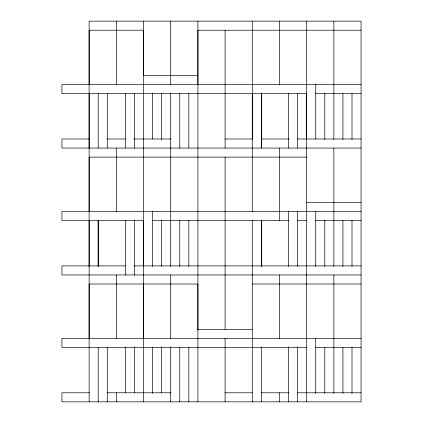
<?xml version="1.0" encoding="UTF-8"?>
<svg xmlns="http://www.w3.org/2000/svg" width="423" height="423" viewBox="0 0 423 423"><rect width="100%" height="100%" fill="white"/><g stroke="black" fill="none" stroke-linecap="round" stroke-linejoin="round"><path stroke-width="0.63" d="M89.131 338.4L89.131 284.013L197.906 284.013L197.906 401.85M89.131 220.563L89.131 401.85M89.131 211.5L89.131 157.113L306.675 157.113M89.131 148.05L89.131 93.663M89.131 84.6L89.131 30.213L143.519 30.213L143.519 401.85M98.194 220.563L98.194 266.432L98.194 220.018M143.519 338.4L143.519 284.013M143.519 266.432L143.519 220.563M197.906 84.6L197.906 30.213L361.062 30.213M252.288 139.532L252.288 93.663M261.356 220.563L261.356 266.432L261.356 220.018M261.356 93.663L261.356 148.05L261.356 93.118M306.675 138.987L306.675 93.118M197.906 75.537L143.519 75.537L143.519 21.15M361.062 84.6L61.938 84.6L61.938 93.663L307.003 93.663M315.193 93.663L361.062 93.663M89.459 138.987L61.938 138.987L61.938 148.05L361.062 148.05M107.151 138.987L125.499 138.987M134.017 138.987L171.04 138.987M225.094 138.987L252.288 138.987M261.134 138.987L288.983 138.987M297.501 138.987L361.062 138.987M306.675 202.437L361.062 202.437M361.062 211.5L61.938 211.5L61.938 220.563L143.846 220.563M152.365 220.563L288.983 220.563M297.501 220.563L307.003 220.563M315.193 220.563L361.062 220.563M125.499 265.887L61.938 265.887L61.938 274.95L361.062 274.95M134.017 265.887L361.062 265.887M252.288 284.013L361.062 284.013M197.906 329.337L252.288 329.337M361.062 338.4L61.938 338.4L61.938 347.463L307.003 347.463M315.193 347.463L361.062 347.463M89.459 392.787L61.938 392.787L61.938 401.85L361.062 401.85L361.062 21.15L89.131 21.15L89.131 266.432M107.151 392.787L171.04 392.787M225.094 392.787L252.288 392.787M261.134 392.787L288.983 392.787M297.501 392.787L361.062 392.787M351.994 93.663L351.994 139.532M351.994 220.563L351.994 266.432M351.994 347.463L351.994 393.332M342.931 93.663L342.931 139.532M342.931 220.563L342.931 266.432M342.931 347.463L342.931 393.332M333.869 21.15L333.869 139.532M333.869 148.05L333.869 266.432M333.869 274.95L333.869 393.332M324.806 93.118L324.806 139.532M324.806 220.018L324.806 266.432M324.806 347.463L324.806 393.332M315.738 84.6L315.738 138.987M315.738 211.5L315.738 266.432M315.738 338.4L315.738 393.332M306.675 21.15L306.675 401.85M297.612 93.663L297.612 148.05M297.612 211.5L297.612 266.432M297.612 346.918L297.612 401.85M288.544 93.663L288.544 148.05M288.544 211.5L288.544 266.432M288.544 346.918L288.544 401.85M279.481 21.15L279.481 84.6M279.481 148.05L279.481 220.563M279.481 274.95L279.481 338.4M279.481 392.787L279.481 401.85M261.356 346.918L261.356 401.85M252.288 21.15L252.288 211.5M252.288 220.563L252.288 401.85M225.094 30.213L225.094 148.05M225.094 157.113L225.094 329.337M225.094 338.4L225.094 401.85M197.906 21.15L197.906 329.882M188.838 93.663L188.838 148.05M188.838 220.563L188.838 266.432M188.838 347.463L188.838 401.85M179.775 93.663L179.775 148.05M179.775 220.563L179.775 266.432M179.775 347.463L179.775 401.85M170.712 21.15L170.712 84.6M170.712 93.118L170.712 266.432M170.712 274.95L170.712 338.4M170.712 346.918L170.712 401.85M161.644 93.118L161.644 139.532M161.644 220.563L161.644 266.432M161.644 346.918L161.644 392.787M152.581 93.118L152.581 138.987M152.581 211.5L152.581 266.432M152.581 347.463L152.581 393.332M134.456 93.663L134.456 148.05M134.456 220.563L134.456 274.95M134.456 346.918L134.456 392.787M125.388 93.663L125.388 148.05M125.388 220.563L125.388 274.95M125.388 346.918L125.388 392.787M116.325 21.15L116.325 84.6M116.325 148.05L116.325 211.5M116.325 274.95L116.325 338.4M116.325 392.787L116.325 401.85M107.262 93.663L107.262 148.05M107.262 347.463L107.262 401.85M98.194 93.663L98.194 148.05M98.194 347.463L98.194 401.85"/></g></svg>
